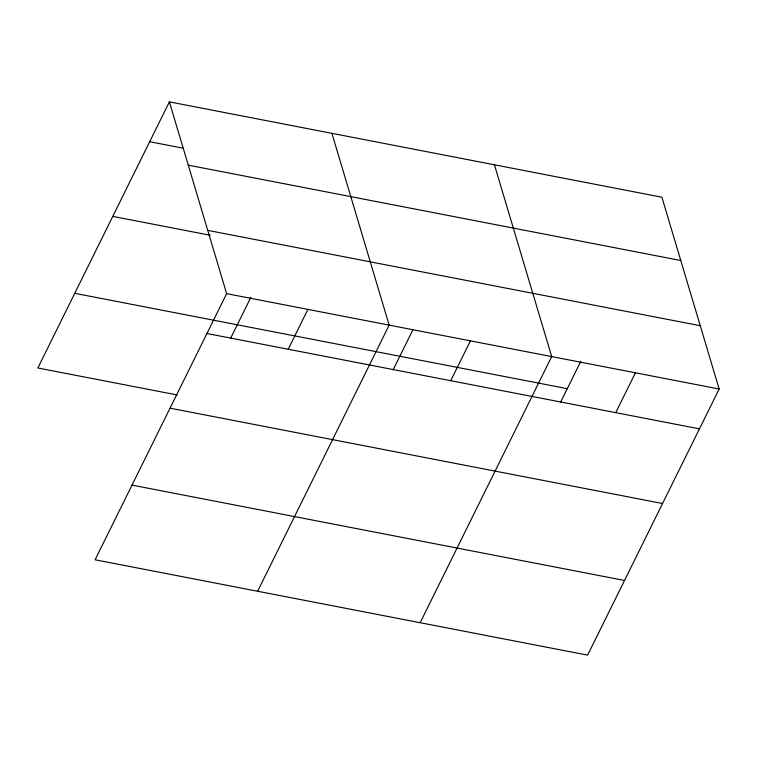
<?xml version="1.0" encoding="UTF-8"?>
<svg xmlns="http://www.w3.org/2000/svg" width="757" height="757" viewBox="0 0 757 757"><rect width="100%" height="100%" fill="white"/><g stroke="black" fill="none" stroke-linecap="round" stroke-linejoin="round"><path stroke-width="1.14" d="M169.379 101.864L226.636 293.659L95.108 559.783L587.621 655.136L719.15 389.013L661.892 197.217L169.379 101.864L37.85 367.987L177.166 394.965M230.525 338.455L250.832 297.387M288.209 349.242L307.9 309.386M257.635 591.245L389.164 325.122L331.907 133.327M393.063 369.927L412.839 329.901M450.737 380.705L470.428 340.858M420.163 622.718L551.692 356.585L494.435 164.799M560.511 402.346L580.818 361.269M615.725 412.65L635.426 372.794M149.687 141.71L183.355 148.23M188.275 165.158L680.789 260.512M207.74 230.365L700.253 325.718M112.784 216.388L210.295 235.266M226.636 293.659L719.15 389.013M74.754 293.319L567.267 388.672M206.935 333.506L699.459 428.859M170.032 408.174L662.555 503.528M132.011 485.114L624.525 580.468"/></g></svg>
